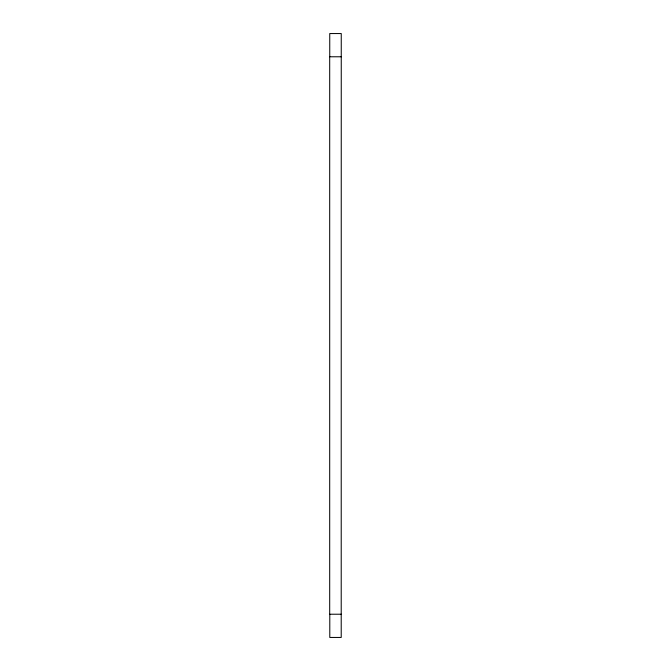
<?xml version="1.0" encoding="UTF-8"?>
<svg xmlns="http://www.w3.org/2000/svg" width="671" height="671" viewBox="0 0 671 671"><rect width="100%" height="100%" fill="white"/><g stroke="black" fill="none" stroke-linecap="round" stroke-linejoin="round"><path stroke-width="1.01" d="M341.304 614.225L329.696 614.225L329.696 56.775L341.304 56.775M329.746 56.775L329.746 33.55L341.254 33.55L341.212 637.45L329.788 637.45L329.788 614.225"/></g></svg>
